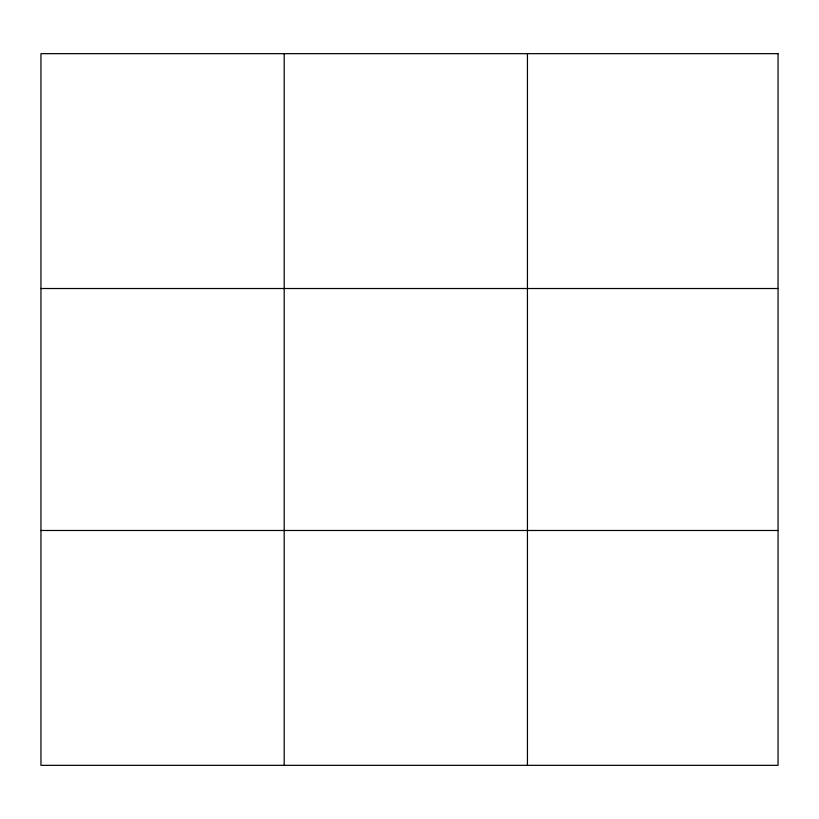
<?xml version="1.0" encoding="UTF-8"?>
<svg xmlns="http://www.w3.org/2000/svg" width="819" height="819" viewBox="0 0 819 819"><rect width="100%" height="100%" fill="white"/><g stroke="black" fill="none" stroke-linecap="round" stroke-linejoin="round"><path stroke-width="1.23" d="M284.193 53.665L284.193 765.335M527.436 53.665L527.436 765.335M40.95 288.513L778.05 288.513M40.95 530.487L778.05 530.487M778.05 53.665L778.05 765.335L40.95 765.335L40.95 53.665L778.05 53.665"/></g></svg>
